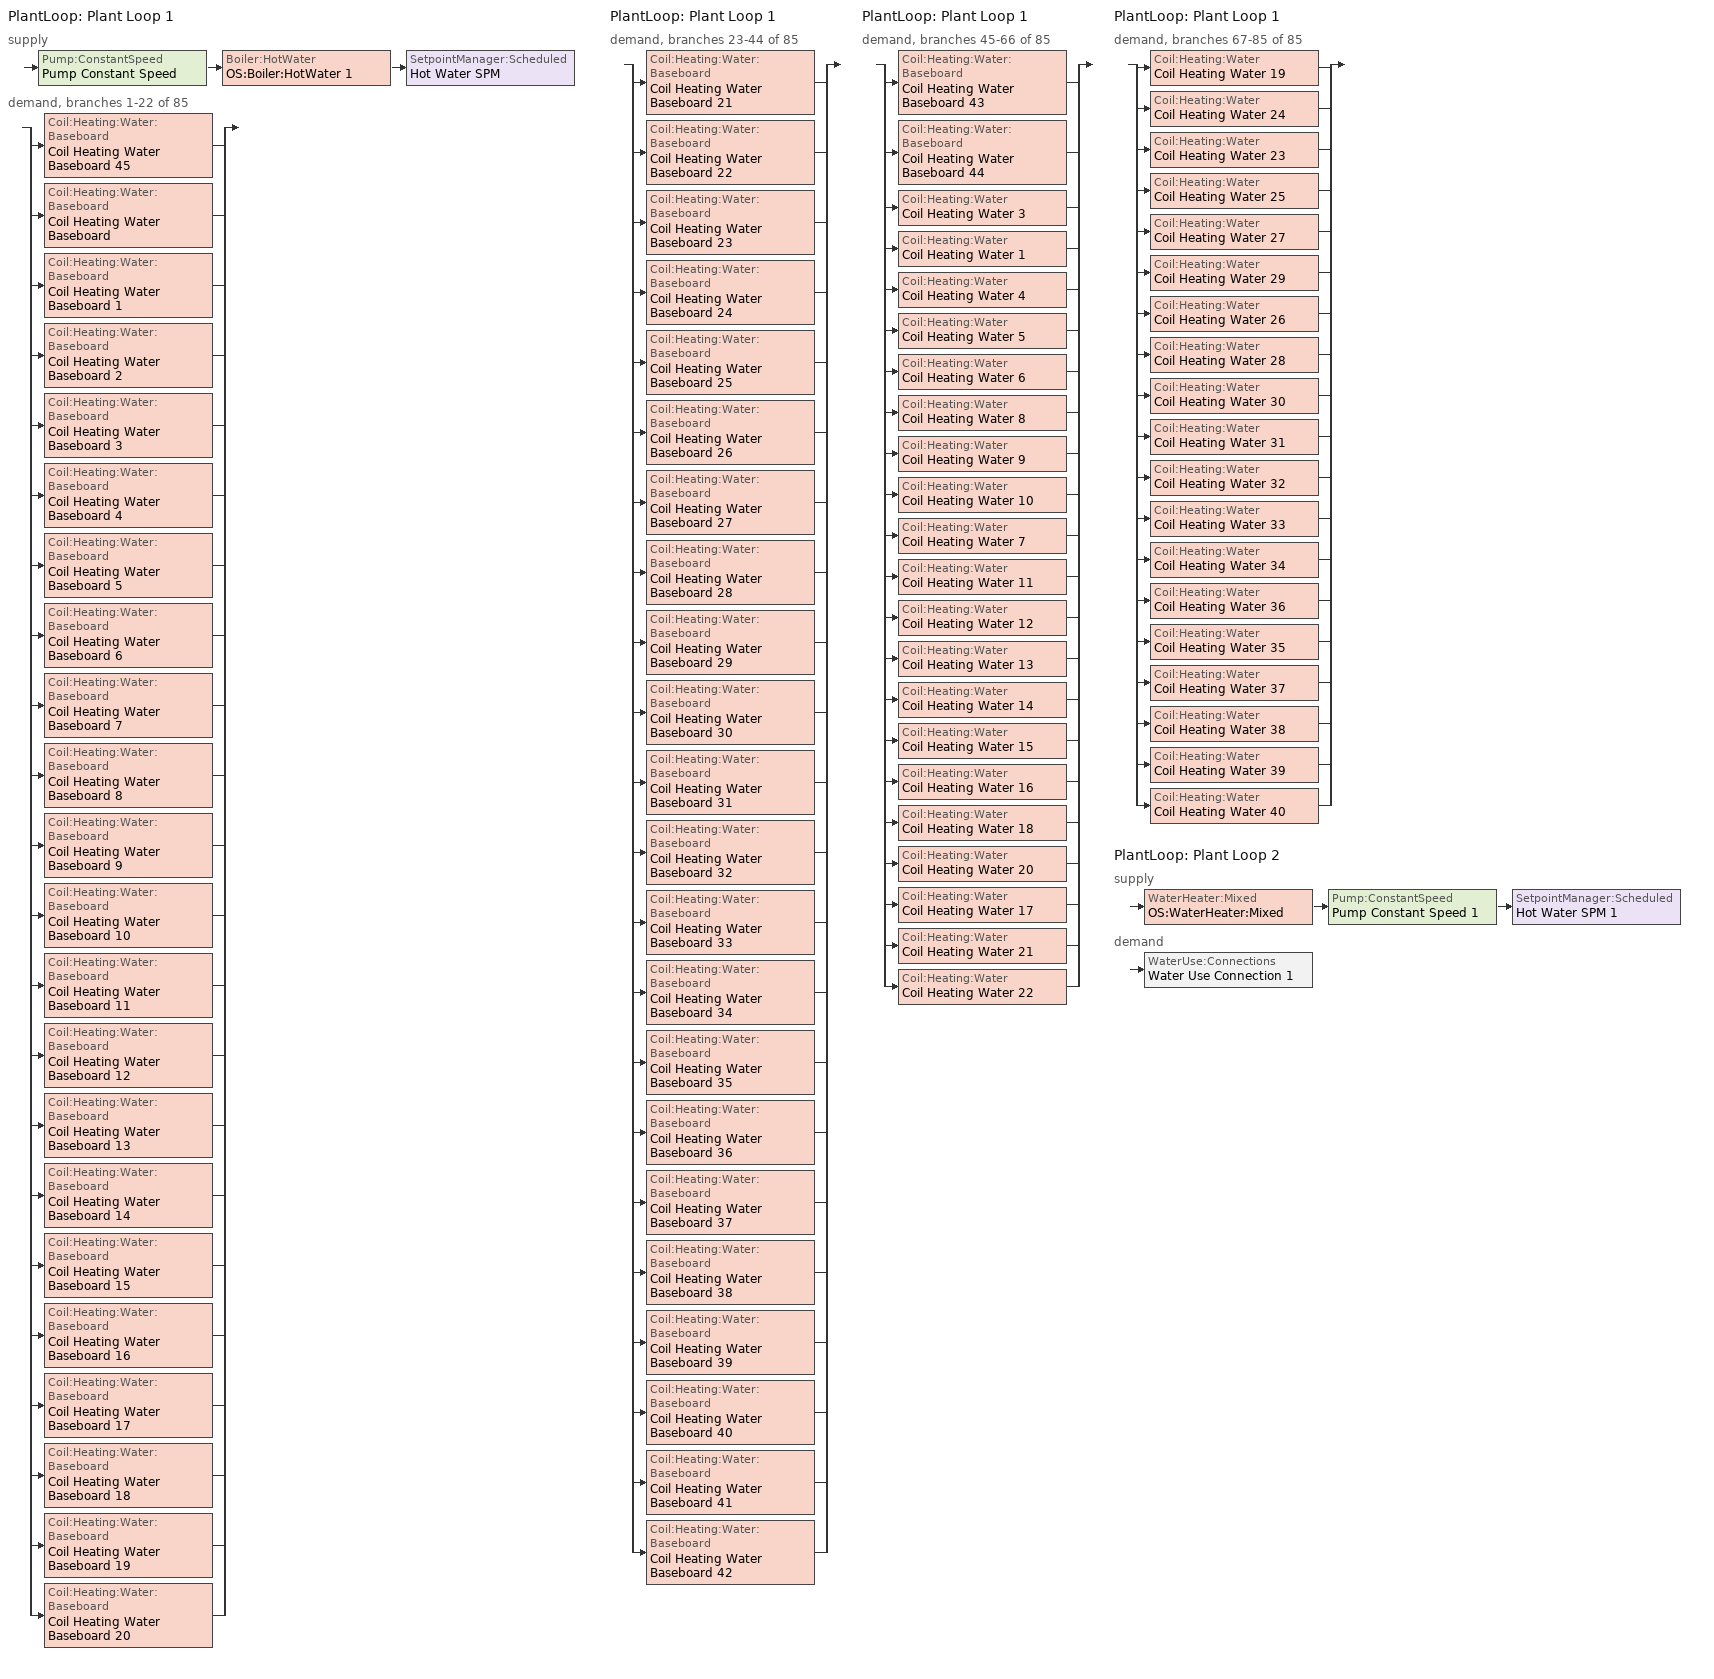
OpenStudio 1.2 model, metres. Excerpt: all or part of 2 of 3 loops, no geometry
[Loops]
PlantLoop 'Plant Loop 1'
 supply: Pump:ConstantSpeed 'Pump Constant Speed' > Boiler:HotWater 'OS:Boiler:HotWater 1' > SetpointManager:Scheduled 'Hot Water SPM'
 demand, branches 1-22 of 85: split
  | Coil:Heating:Water:Baseboard 'Coil Heating Water Baseboard 45'
  | Coil:Heating:Water:Baseboard 'Coil Heating Water Baseboard'
  | Coil:Heating:Water:Baseboard 'Coil Heating Water Baseboard 1'
  | Coil:Heating:Water:Baseboard 'Coil Heating Water Baseboard 2'
  | Coil:Heating:Water:Baseboard 'Coil Heating Water Baseboard 3'
  | Coil:Heating:Water:Baseboard 'Coil Heating Water Baseboard 4'
  | Coil:Heating:Water:Baseboard 'Coil Heating Water Baseboard 5'
  | Coil:Heating:Water:Baseboard 'Coil Heating Water Baseboard 6'
  | Coil:Heating:Water:Baseboard 'Coil Heating Water Baseboard 7'
  | Coil:Heating:Water:Baseboard 'Coil Heating Water Baseboard 8'
  | Coil:Heating:Water:Baseboard 'Coil Heating Water Baseboard 9'
  | Coil:Heating:Water:Baseboard 'Coil Heating Water Baseboard 10'
  | Coil:Heating:Water:Baseboard 'Coil Heating Water Baseboard 11'
  | Coil:Heating:Water:Baseboard 'Coil Heating Water Baseboard 12'
  | Coil:Heating:Water:Baseboard 'Coil Heating Water Baseboard 13'
  | Coil:Heating:Water:Baseboard 'Coil Heating Water Baseboard 14'
  | Coil:Heating:Water:Baseboard 'Coil Heating Water Baseboard 15'
  | Coil:Heating:Water:Baseboard 'Coil Heating Water Baseboard 16'
  | Coil:Heating:Water:Baseboard 'Coil Heating Water Baseboard 17'
  | Coil:Heating:Water:Baseboard 'Coil Heating Water Baseboard 18'
  | Coil:Heating:Water:Baseboard 'Coil Heating Water Baseboard 19'
  | Coil:Heating:Water:Baseboard 'Coil Heating Water Baseboard 20'
PlantLoop 'Plant Loop 1'
 demand, branches 23-44 of 85: split
  | Coil:Heating:Water:Baseboard 'Coil Heating Water Baseboard 21'
  | Coil:Heating:Water:Baseboard 'Coil Heating Water Baseboard 22'
  | Coil:Heating:Water:Baseboard 'Coil Heating Water Baseboard 23'
  | Coil:Heating:Water:Baseboard 'Coil Heating Water Baseboard 24'
  | Coil:Heating:Water:Baseboard 'Coil Heating Water Baseboard 25'
  | Coil:Heating:Water:Baseboard 'Coil Heating Water Baseboard 26'
  | Coil:Heating:Water:Baseboard 'Coil Heating Water Baseboard 27'
  | Coil:Heating:Water:Baseboard 'Coil Heating Water Baseboard 28'
  | Coil:Heating:Water:Baseboard 'Coil Heating Water Baseboard 29'
  | Coil:Heating:Water:Baseboard 'Coil Heating Water Baseboard 30'
  | Coil:Heating:Water:Baseboard 'Coil Heating Water Baseboard 31'
  | Coil:Heating:Water:Baseboard 'Coil Heating Water Baseboard 32'
  | Coil:Heating:Water:Baseboard 'Coil Heating Water Baseboard 33'
  | Coil:Heating:Water:Baseboard 'Coil Heating Water Baseboard 34'
  | Coil:Heating:Water:Baseboard 'Coil Heating Water Baseboard 35'
  | Coil:Heating:Water:Baseboard 'Coil Heating Water Baseboard 36'
  | Coil:Heating:Water:Baseboard 'Coil Heating Water Baseboard 37'
  | Coil:Heating:Water:Baseboard 'Coil Heating Water Baseboard 38'
  | Coil:Heating:Water:Baseboard 'Coil Heating Water Baseboard 39'
  | Coil:Heating:Water:Baseboard 'Coil Heating Water Baseboard 40'
  | Coil:Heating:Water:Baseboard 'Coil Heating Water Baseboard 41'
  | Coil:Heating:Water:Baseboard 'Coil Heating Water Baseboard 42'
PlantLoop 'Plant Loop 1'
 demand, branches 45-66 of 85: split
  | Coil:Heating:Water:Baseboard 'Coil Heating Water Baseboard 43'
  | Coil:Heating:Water:Baseboard 'Coil Heating Water Baseboard 44'
  | Coil:Heating:Water 'Coil Heating Water 3'
  | Coil:Heating:Water 'Coil Heating Water 1'
  | Coil:Heating:Water 'Coil Heating Water 4'
  | Coil:Heating:Water 'Coil Heating Water 5'
  | Coil:Heating:Water 'Coil Heating Water 6'
  | Coil:Heating:Water 'Coil Heating Water 8'
  | Coil:Heating:Water 'Coil Heating Water 9'
  | Coil:Heating:Water 'Coil Heating Water 10'
  | Coil:Heating:Water 'Coil Heating Water 7'
  | Coil:Heating:Water 'Coil Heating Water 11'
  | Coil:Heating:Water 'Coil Heating Water 12'
  | Coil:Heating:Water 'Coil Heating Water 13'
  | Coil:Heating:Water 'Coil Heating Water 14'
  | Coil:Heating:Water 'Coil Heating Water 15'
  | Coil:Heating:Water 'Coil Heating Water 16'
  | Coil:Heating:Water 'Coil Heating Water 18'
  | Coil:Heating:Water 'Coil Heating Water 20'
  | Coil:Heating:Water 'Coil Heating Water 17'
  | Coil:Heating:Water 'Coil Heating Water 21'
  | Coil:Heating:Water 'Coil Heating Water 22'
PlantLoop 'Plant Loop 1'
 demand, branches 67-85 of 85: split
  | Coil:Heating:Water 'Coil Heating Water 19'
  | Coil:Heating:Water 'Coil Heating Water 24'
  | Coil:Heating:Water 'Coil Heating Water 23'
  | Coil:Heating:Water 'Coil Heating Water 25'
  | Coil:Heating:Water 'Coil Heating Water 27'
  | Coil:Heating:Water 'Coil Heating Water 29'
  | Coil:Heating:Water 'Coil Heating Water 26'
  | Coil:Heating:Water 'Coil Heating Water 28'
  | Coil:Heating:Water 'Coil Heating Water 30'
  | Coil:Heating:Water 'Coil Heating Water 31'
  | Coil:Heating:Water 'Coil Heating Water 32'
  | Coil:Heating:Water 'Coil Heating Water 33'
  | Coil:Heating:Water 'Coil Heating Water 34'
  | Coil:Heating:Water 'Coil Heating Water 36'
  | Coil:Heating:Water 'Coil Heating Water 35'
  | Coil:Heating:Water 'Coil Heating Water 37'
  | Coil:Heating:Water 'Coil Heating Water 38'
  | Coil:Heating:Water 'Coil Heating Water 39'
  | Coil:Heating:Water 'Coil Heating Water 40'
PlantLoop 'Plant Loop 2'
 supply: WaterHeater:Mixed 'OS:WaterHeater:Mixed' > Pump:ConstantSpeed 'Pump Constant Speed 1' > SetpointManager:Scheduled 'Hot Water SPM 1'
 demand: WaterUse:Connections 'Water Use Connection 1'
[Sizing:Zone] Zone Cooling Design Supply Air Temperature {C}=14; Zone Heating Design Supply Air Temperature {C}=40; Zone Cooling Design Supply Air Humidity Ratio {kg-H2O/kg-air}=0.0085; Zone Heating Design Supply Air Humidity Ratio {kg-H2O/kg-air}=0.008; Heating Design Air Flow Method=DesignDay
Basement- West Entrance Zone; Basement- East Entrance Zone; First- East Entrance Zone; Second- South Exterior Lobby Zone; Second- West Entrance Zone; Second- East Entrance Zone; Third- West Entrance Zone; Third- East Entrance Zone
[Zone equipment]
Basement- West Entrance Zone: Convective Baseboard Water 9
Basement- East Entrance Zone: Convective Baseboard Water
First- East Entrance Zone: Convective Baseboard Water 12
Second- South Exterior Lobby Zone: Convective Baseboard Water 28
Second- West Entrance Zone: Convective Baseboard Water 34
Second- East Entrance Zone: Convective Baseboard Water 22
Third- West Entrance Zone: Convective Baseboard Water 45
Third- East Entrance Zone: Convective Baseboard Water 36
[PlantLoop] Plant Loop Volume {m3}=Autocalculate
Name | Fluid Type
Plant Loop 1 | Water
Plant Loop 2
[Sizing:Plant] Loop Type=Heating; Loop Design Temperature Difference {deltaC}=11
Name | Design Loop Exit Temperature {C}
Plant Loop 1 | 82
Plant Loop 2 | 60
[Boiler:HotWater]
OS:Boiler:HotWater 1: Nominal Thermal Efficiency=0.82; Efficiency Curve Temperature Evaluation Variable=LeavingBoiler; Normalized Boiler Efficiency Curve=Boiler Efficiency; Water Outlet Upper Temperature Limit {C}=99; Boiler Flow Mode=ConstantFlow; Parasitic Electric Load {W}=0; Sizing Factor=1
[Pump:ConstantSpeed] Rated Flow Rate {m3/s}=autosize; Rated Pump Head {Pa}=179352; Rated Power Consumption {W}=autosize; Fraction of Motor Inefficiencies to Fluid Stream=0; Pump Control Type=Intermittent
Name | Motor Efficiency
Pump Constant Speed | 0.85
Pump Constant Speed 1 | 0.8
[ZoneHVAC:Baseboard:Convective:Water] Availability Schedule=Always On Discrete 1
Name | Heating Coil
Convective Baseboard Water | Coil Heating Water Baseboard
Convective Baseboard Water 1 | Coil Heating Water Baseboard 1
Convective Baseboard Water 2 | Coil Heating Water Baseboard 2
Convective Baseboard Water 3 | Coil Heating Water Baseboard 3
Convective Baseboard Water 4 | Coil Heating Water Baseboard 4
Convective Baseboard Water 5 | Coil Heating Water Baseboard 5
Convective Baseboard Water 6 | Coil Heating Water Baseboard 6
Convective Baseboard Water 7 | Coil Heating Water Baseboard 7
Convective Baseboard Water 8 | Coil Heating Water Baseboard 8
Convective Baseboard Water 9 | Coil Heating Water Baseboard 9
Convective Baseboard Water 10 | Coil Heating Water Baseboard 10
Convective Baseboard Water 11 | Coil Heating Water Baseboard 11
Convective Baseboard Water 12 | Coil Heating Water Baseboard 12
Convective Baseboard Water 13 | Coil Heating Water Baseboard 13
Convective Baseboard Water 14 | Coil Heating Water Baseboard 14
Convective Baseboard Water 15 | Coil Heating Water Baseboard 15
Convective Baseboard Water 16 | Coil Heating Water Baseboard 16
Convective Baseboard Water 17 | Coil Heating Water Baseboard 17
Convective Baseboard Water 18 | Coil Heating Water Baseboard 18
Convective Baseboard Water 19 | Coil Heating Water Baseboard 19
Convective Baseboard Water 20 | Coil Heating Water Baseboard 20
Convective Baseboard Water 21 | Coil Heating Water Baseboard 21
Convective Baseboard Water 22 | Coil Heating Water Baseboard 22
Convective Baseboard Water 23 | Coil Heating Water Baseboard 23
Convective Baseboard Water 24 | Coil Heating Water Baseboard 24
Convective Baseboard Water 25 | Coil Heating Water Baseboard 25
Convective Baseboard Water 26 | Coil Heating Water Baseboard 26
Convective Baseboard Water 27 | Coil Heating Water Baseboard 27
Convective Baseboard Water 28 | Coil Heating Water Baseboard 28
Convective Baseboard Water 29 | Coil Heating Water Baseboard 29
Convective Baseboard Water 30 | Coil Heating Water Baseboard 30
Convective Baseboard Water 31 | Coil Heating Water Baseboard 31
Convective Baseboard Water 32 | Coil Heating Water Baseboard 32
Convective Baseboard Water 33 | Coil Heating Water Baseboard 33
Convective Baseboard Water 34 | Coil Heating Water Baseboard 34
Convective Baseboard Water 35 | Coil Heating Water Baseboard 35
Convective Baseboard Water 36 | Coil Heating Water Baseboard 36
Convective Baseboard Water 37 | Coil Heating Water Baseboard 37
Convective Baseboard Water 38 | Coil Heating Water Baseboard 38
Convective Baseboard Water 39 | Coil Heating Water Baseboard 39
Convective Baseboard Water 40 | Coil Heating Water Baseboard 40
Convective Baseboard Water 41 | Coil Heating Water Baseboard 41
Convective Baseboard Water 42 | Coil Heating Water Baseboard 42
Convective Baseboard Water 43 | Coil Heating Water Baseboard 43
Convective Baseboard Water 44 | Coil Heating Water Baseboard 44
Convective Baseboard Water 45 | Coil Heating Water Baseboard 45
[Coil:Heating:Water:Baseboard] U-Factor Times Area Value {W/K}=autosize; Maximum Water Flow Rate {m3/s}=autosize; Convergence Tolerance=0.001
Coil Heating Water Baseboard; Coil Heating Water Baseboard 1; Coil Heating Water Baseboard 2; Coil Heating Water Baseboard 3; Coil Heating Water Baseboard 4; Coil Heating Water Baseboard 5; Coil Heating Water Baseboard 6; Coil Heating Water Baseboard 7; Coil Heating Water Baseboard 8; Coil Heating Water Baseboard 9; Coil Heating Water Baseboard 10; Coil Heating Water Baseboard 11; Coil Heating Water Baseboard 12; Coil Heating Water Baseboard 13; Coil Heating Water Baseboard 14; Coil Heating Water Baseboard 15; Coil Heating Water Baseboard 16; Coil Heating Water Baseboard 17; Coil Heating Water Baseboard 18; Coil Heating Water Baseboard 19; Coil Heating Water Baseboard 20; Coil Heating Water Baseboard 21; Coil Heating Water Baseboard 22; Coil Heating Water Baseboard 23; Coil Heating Water Baseboard 24; Coil Heating Water Baseboard 25; Coil Heating Water Baseboard 26; Coil Heating Water Baseboard 27; Coil Heating Water Baseboard 28; Coil Heating Water Baseboard 29; Coil Heating Water Baseboard 30; Coil Heating Water Baseboard 31; Coil Heating Water Baseboard 32; Coil Heating Water Baseboard 33; Coil Heating Water Baseboard 34; Coil Heating Water Baseboard 35; Coil Heating Water Baseboard 36; Coil Heating Water Baseboard 37; Coil Heating Water Baseboard 38; Coil Heating Water Baseboard 39; Coil Heating Water Baseboard 40; Coil Heating Water Baseboard 41; Coil Heating Water Baseboard 42; Coil Heating Water Baseboard 43; Coil Heating Water Baseboard 44; Coil Heating Water Baseboard 45
[SetpointManager:Scheduled] Control Variable=Temperature
Name | Schedule
Hot Water SPM | Hot Water Temperature
Hot Water SPM 1 | Water Heater Setpoint Temperature
[WaterUse:Equipment]
Bathroom Sink 2: Water Use Equipment Definition=Bathroom Sink Definition
[WaterUse:Equipment:Definition]
Bathroom Sink Definition: Peak Flow Rate {m3/s}=6.31e-05
[WaterHeater:Mixed]
OS:WaterHeater:Mixed: Tank Volume {m3}=0.3785; Setpoint Temperature Schedule=Water Heater Setpoint Temperature; Deadband Temperature Difference {deltaC}=2; Maximum Temperature Limit {C}=82.22; Heater Control Type=Cycle; Heater Maximum Capacity {W}=845000; Heater Minimum Capacity {W}=12000; Heater Fuel Type=Electricity; Heater Thermal Efficiency=0.97; Off Cycle Parasitic Fuel Consumption Rate {W}=20; Off Cycle Parasitic Fuel Type=Electricity; Off Cycle Parasitic Heat Fraction to Tank=0.8; On Cycle Parasitic Fuel Type=NaturalGas; Ambient Temperature Indicator=Schedule; Ambient Temperature Schedule=Water Heater Ambient Temperature; Off Cycle Loss Coefficient to Ambient Temperature {W/K}=6; On Cycle Loss Coefficient to Ambient Temperature {W/K}=6; Use Side Effectiveness=1; Source Side Effectiveness=1; Use Side Design Flow Rate {m3/s}=autosize; Source Side Design Flow Rate {m3/s}=autosize; Indirect Water Heating Recovery Time {hr}=1.5
[Coil:Heating:Water] Availability Schedule=Always On Discrete
Coil Heating Water 1; Coil Heating Water 3; Coil Heating Water 4; Coil Heating Water 5; Coil Heating Water 6; Coil Heating Water 7; Coil Heating Water 8; Coil Heating Water 9; Coil Heating Water 10; Coil Heating Water 11; Coil Heating Water 12; Coil Heating Water 13; Coil Heating Water 14; Coil Heating Water 15; Coil Heating Water 16; Coil Heating Water 17; Coil Heating Water 18; Coil Heating Water 19; Coil Heating Water 20; Coil Heating Water 21; Coil Heating Water 22; Coil Heating Water 23; Coil Heating Water 24; Coil Heating Water 25; Coil Heating Water 26; Coil Heating Water 27; Coil Heating Water 28; Coil Heating Water 29; Coil Heating Water 30; Coil Heating Water 31; Coil Heating Water 32; Coil Heating Water 33; Coil Heating Water 34; Coil Heating Water 35; Coil Heating Water 36; Coil Heating Water 37; Coil Heating Water 38; Coil Heating Water 39; Coil Heating Water 40
[WaterUse:Connections]
Water Use Connection 1: Water Use Equipment Name 1=Bathroom Sink 2
[Schedule:Constant] Value=1
Always On Discrete; Always On Discrete 1
[Schedule:Ruleset]
Name | Default Day Schedule | Summer Design Day Schedule | Winter Design Day Schedule
Hot Water Temperature | Hot Water Temperature Default | Hot Water Temperature Summer Design Day | Hot Water Temperature Winter Design Day
Water Heater Setpoint Temperature | Water Heater Setpoint Temperature Default
Water Heater Ambient Temperature | Water Heater Ambient Temperature Default
[Schedule:Day]
Hot Water Temperature Default; Hot Water Temperature Summer Design Day; Hot Water Temperature Winter Design Day: 24, 0, 67
Water Heater Setpoint Temperature Default: 24, 0, 60
Water Heater Ambient Temperature Default: 24, 0, 22
[Curve:Biquadratic]
Boiler Efficiency: Coefficient1 Constant=1; Coefficient2 x=0; Coefficient3 x**2=0; Coefficient4 y=0; Coefficient5 y**2=0; Coefficient6 x*y=0; Minimum Value of x {BasedOnField A2}=0; Maximum Value of x {BasedOnField A2}=1; Minimum Value of y {BasedOnField A3}=0; Maximum Value of y {BasedOnField A3}=1
